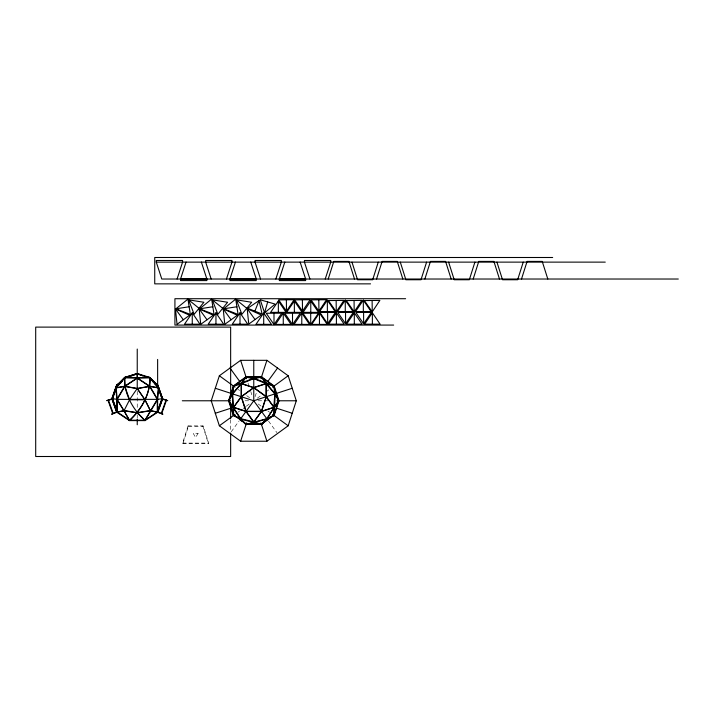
<?xml version="1.0" encoding="UTF-8"?>
<svg xmlns="http://www.w3.org/2000/svg" width="714" height="714" viewBox="0 0 714 714"><rect width="100%" height="100%" fill="white"/><g stroke="black" fill="none" stroke-linecap="round" stroke-linejoin="round"><path stroke-width="0.54" stroke-dasharray="3.57 2.68" d="M183.061 443.091L188.505 425.883M255.112 396.627L256.799 391.442M231.282 431.72L239.029 421.055M237.887 412.308L240.493 410.416M243.179 408.462L245.83 406.543M246.303 406.195L250.239 403.339M257.299 398.207L260.824 395.645M266.126 391.799L268.767 389.871M245.045 400.777L249.409 400.777M258.129 400.777L263.582 400.777M264.671 400.777L267.946 400.777M188.38 426.303L202.901 426.303M182.623 443.091L208.658 443.091M237.887 389.237L239.654 390.513M246.714 395.645L250.239 398.207M258.182 403.981L261.708 406.543M267.884 411.032L269.651 412.308M268.509 421.055L276.898 432.613M247.999 383.025L248.668 385.087M250.739 391.442L252.417 396.627M202.767 425.883L208.22 443.091M230.649 419.689L230.649 431.961M137.24 391.352L137.24 409.167M137.24 414.727L137.24 418.074M188.077 425.883L182.498 443.501L208.783 443.501L203.204 425.883L188.077 425.883M198.108 433.264L195.636 437.548L193.173 433.264L198.108 433.264"/><path stroke-width="1.07" d="M157.972 387.095L157.285 385.399L149.619 377.822L137.24 373.957L124.87 377.822L117.203 385.399L112.473 398.689L117.203 412.005L129.582 420.216L144.906 420.216L157.276 399.367L162.453 398.698L157.633 385.167L149.851 377.465L137.24 373.52L124.638 377.465L116.846 385.167L115.802 387.756L116.846 399.367L116.846 412.237L129.448 420.6L145.031 420.6L157.633 412.237L162.64 398.635L157.821 385.096L154.938 383.373M121.353 382.177L116.659 385.096L111.848 398.635L117.203 399.34L117.212 412.005L124.218 410.568L137.222 412.647L150.261 410.568L157.276 412.005L162.016 398.698L158.312 387.943L149.637 377.84L124.87 377.822L116.177 387.943L117.203 399.34L124.843 386.452L137.24 378.241L137.24 373.52L124.638 377.456L115.802 387.756L112.036 398.698L116.846 412.237L123.995 410.773L137.24 412.897L150.493 410.773L157.633 412.237L157.633 399.367L158.678 387.756L149.851 377.465L146.959 377.063M124.638 377.465C123.79 393.878 133.17 409.809 145.031 420.6L157.633 399.367L149.851 386.238L137.24 377.867L124.638 377.465L127.529 377.063M124.843 377.84L124.843 386.452L129.6 399.742L123.995 410.773L129.448 420.6C141.31 409.8 150.699 393.878 149.851 377.465L137.24 377.867L124.638 386.238L115.802 387.756M149.637 377.84C150.449 393.958 141.256 409.631 129.582 420.216L117.212 399.367M260.583 424.428L240.52 419.011L233.371 415.593L232.327 393.807L233.371 385.953L245.982 376.796L261.556 376.796L274.167 385.953L278.978 400.777L274.167 415.593L267.018 419.011L246.955 424.428M233.371 415.593L228.56 400.777L233.371 385.953L253.765 378.233L261.556 376.796L266.376 383.427L266.376 396.681L261.556 411.496L253.765 422.215L245.982 411.496L241.162 396.681L241.162 383.427L245.982 376.796L253.765 378.233L274.167 385.953L275.202 393.807L274.167 415.593M235.504 416.619L233.737 415.334L228.998 400.768L233.728 386.22L246.116 377.215L253.765 378.625L266.143 383.721L274.836 393.932L278.54 400.768L266.786 418.69L261.431 424.33L253.782 421.84L246.107 411.318L241.394 396.752L241.377 383.739L253.765 378.625L261.413 377.215L273.81 386.22L278.54 400.768L273.801 415.334L272.034 416.619M253.765 387.738L241.394 383.721L246.125 377.215L261.413 377.215L266.143 383.721L253.765 387.738L241.394 396.752L233.728 407.266L246.107 411.318L261.413 411.3L273.801 407.301L274.836 393.932L273.81 386.22L266.161 383.739L266.161 396.743L261.413 411.3L253.782 421.84L240.752 418.69L233.737 415.334L232.702 393.932L233.728 386.22L241.377 383.739L232.702 393.932L228.998 400.768L240.752 418.69L246.107 424.33L266.786 418.69L273.801 415.334L273.801 407.301L266.161 396.743L253.765 387.764L253.765 378.233M137.258 412.647L144.906 420.216L157.276 412.005L157.276 399.367L158.312 387.943L149.637 386.452L137.24 388.63L124.87 386.452L116.177 387.943M264.537 312.857L275.14 304.093L260.262 299.782L264.537 312.857L267.696 301.942M328.217 279.022L333.804 261.404L348.923 261.404L354.51 279.022M378.259 262.127L372.681 279.745L357.553 279.745L351.975 262.127M376.546 279.022L382.124 261.404L397.252 261.404L402.83 279.022M426.588 262.127L421.001 279.745L405.873 279.745L400.295 262.127M424.866 279.022L430.444 261.404L445.572 261.404L451.159 279.022M474.908 262.127L469.33 279.745L454.202 279.745L448.624 262.127M473.195 279.022L478.773 261.404L493.901 261.404L499.479 279.022M523.228 262.127L517.65 279.745L502.522 279.745L496.944 262.127M521.515 279.022L527.093 261.404L542.221 261.404L547.808 279.022M177.081 279.022L182.57 262.127L182.57 260.476L156.286 260.476L156.286 262.127L161.783 279.022L678.3 279.022M201.357 262.047L206.855 278.942L206.855 280.584L180.562 280.584L180.562 278.942L186.059 262.047M226.463 279.022L231.961 262.127L231.961 260.476L205.668 260.476L205.668 262.127L211.165 279.022M250.739 262.047L256.237 278.942L256.237 280.584L229.944 280.584L229.944 278.942L235.441 262.047M219.359 375.769L211.237 400.777L219.359 425.776L240.627 441.225L266.911 441.225L288.179 425.776L296.301 400.777L288.179 375.769L266.911 360.32L240.627 360.32L219.359 375.769L235.013 387.14M275.845 279.022L281.343 262.127L281.343 260.476L255.05 260.476L255.05 262.127L260.548 279.022M300.121 262.047L305.619 278.942L305.619 280.584L279.335 280.584L279.335 278.942L284.824 262.047M240.627 441.225L246.607 422.822M260.931 378.723L266.911 360.32M325.227 279.022L330.725 262.127L330.725 260.476L304.432 260.476L304.432 262.127L309.93 279.022M112.473 398.698L117.203 385.408L120.737 383.052M157.276 399.367L149.637 386.452L137.24 378.241M157.803 412.362L162.631 398.831M161.221 413.584L166.05 400.054M161.685 413.745L166.505 400.215M254.88 311.152L259.057 300.576L262.083 313.999L247.678 308.305L259.057 300.576M261.556 424.75L267.018 419.011L274.167 407.399L266.376 396.681L253.765 387.523L241.162 383.427L232.327 393.807L228.56 400.777L240.52 419.011L245.982 424.75M123.995 410.773L116.846 399.367L124.638 386.238L137.24 388.452L149.851 386.238L158.678 387.756L149.851 377.465L149.851 386.238M162.453 398.698L157.749 384.998L153.242 382.008M286.493 311.17L294.114 299.719L278.63 299.88L286.493 311.17L286.376 299.8M302.504 311.17L310.126 299.719L294.632 299.88L302.504 311.17L302.379 299.8M318.926 311.17L326.539 299.719L311.054 299.88L318.926 311.17L318.801 299.8M336.276 311.866L343.898 300.407L328.413 300.576L336.276 311.866L336.151 300.496M354.189 311.866L361.811 300.407L346.326 300.576L354.189 311.866L354.064 300.496M372.244 311.866L379.866 300.407L364.372 300.576L372.244 311.866L372.119 300.496M274.024 324.602L281.727 313.205L266.242 313.259L274.024 324.602L273.98 313.232M292.535 324.602L300.246 313.205L284.752 313.259L292.535 324.602L292.499 313.232M310.724 324.602L318.435 313.205L302.941 313.259L310.724 324.602L310.688 313.232M327.672 323.772L335.375 312.375L319.881 312.429L327.672 323.772L327.628 312.402M345.585 323.772L353.287 312.375L337.793 312.429L345.585 323.772L345.54 312.402M363.631 323.772L371.342 312.375L355.849 312.429L363.631 323.772L363.596 312.402M192.253 312.839L184.507 324.201L200 324.201L192.253 312.839L192.253 324.201M215.949 312.839L208.202 324.201L223.696 324.201L215.949 312.839L215.949 324.201M240.002 312.839L232.264 324.201L247.749 324.201L240.002 312.839L240.002 324.201M263.707 312.982L255.96 324.343L271.445 324.343L263.707 312.982L263.707 324.343M278.353 300.996L270.606 312.366L286.1 312.366L278.353 300.996L278.353 312.366M283.262 313.027L275.515 324.397L291.009 324.397L283.262 313.027L283.262 324.397M294.364 300.996L286.617 312.366L302.102 312.366L294.364 300.996L294.364 312.366M301.781 313.027L294.034 324.397L309.519 324.397L301.781 313.027L301.781 324.397M310.777 300.996L303.039 312.366L318.524 312.366L310.777 300.996L310.777 312.366M327.36 300.166L319.622 311.527L335.107 311.527L327.36 300.166L327.36 311.527M319.461 313.027L311.715 324.397L327.199 324.397L319.461 313.027L319.461 324.397M336.401 312.794L328.654 324.165L344.148 324.165L336.401 312.794L336.401 324.165M345.273 300.166L337.535 311.527L353.019 311.527L345.273 300.166L345.273 311.527M354.314 312.794L346.567 324.165L362.06 324.165L354.314 312.794L354.314 324.165M363.328 300.166L355.581 311.527L371.075 311.527L363.328 300.166L363.328 311.527M372.369 312.794L364.622 324.165L380.107 324.165L372.369 312.794L372.369 324.165M241.162 396.681L233.38 407.399L245.982 411.496L261.556 411.496L274.167 407.399L278.978 400.777L275.202 393.807L266.376 383.427L253.765 387.523L241.162 396.681L253.765 400.777L275.202 393.807M240.52 419.011L253.765 400.777L253.765 387.523M267.857 381.374L277.55 368.049M175.885 308.814L187.952 299.104L190.326 314.419L175.885 308.814L189.139 306.761M199.581 308.814L211.656 299.104L214.022 314.419L199.581 308.814L212.834 306.761M223.634 308.814L235.709 299.104L238.074 314.419L223.634 308.814L236.896 306.761M219.359 425.776L235.013 414.406M272.525 387.14L288.179 375.769M273.569 415.155L261.333 424.054L246.205 424.054L233.969 415.155M263.198 423.045L261.431 424.33L246.107 424.33L244.34 423.045M264.965 421.76L270.267 417.904M122.139 381.41L116.739 384.998L112.036 398.698L116.873 412.299M131.403 375.983L137.24 373.52L143.086 375.983M112 399.224L106.734 400.661L112.437 398.626L117.257 412.156L111.562 414.191L116.543 411.978M215.298 413.272L230.97 408.185M276.568 393.36L292.24 388.273M157.633 399.367L116.846 399.367M552.672 257.495L154.733 257.495L154.733 283.86L370.539 283.86M156.286 262.127L605.258 262.127M180.562 278.942L206.855 278.942M229.944 278.942L256.237 278.942M279.335 278.942L305.619 278.942M405.614 298.711L174.921 298.711L174.921 325.075L393.655 325.075M145.031 399.778L129.457 399.778L137.24 388.452L145.031 399.778L150.493 410.773M182.311 400.777L230.577 400.777M276.961 400.777L296.301 400.777M236.361 299.844L251.658 302.263L241.912 314.303L236.361 299.844L246.785 308.287M212.299 299.844L227.596 302.263L217.859 314.303L212.299 299.844L222.723 308.287M188.603 299.844L203.901 302.263L194.154 314.303L188.603 299.844L199.028 308.287M241.368 396.743L232.327 393.807M215.298 388.273L230.97 393.36M276.568 408.185L292.24 413.272M162.489 399.224L167.745 400.661L162.051 398.626L157.232 412.156L162.926 414.191L157.937 411.978M247.178 308.689L261.315 315.017L248.767 324.094L247.178 308.689L255.041 319.551M223.205 308.912L237.343 315.231L224.794 324.317L223.205 308.912L231.068 319.774M199.152 308.912L213.29 315.231L200.741 324.317L199.152 308.912L207.015 319.774M175.457 308.912L189.594 315.231L177.045 324.317L175.457 308.912L183.32 319.774M154.635 383.641L157.285 385.408L162.016 398.698M272.525 414.406L288.179 425.776M239.922 419.832L241.689 421.117M229.988 368.049L239.672 381.374M253.765 400.777L267.018 419.011M150.261 410.568L144.906 399.769L137.24 388.63L137.24 377.867M111.857 398.831L116.685 412.362M108.439 400.054L113.267 413.584M107.975 400.215L112.803 413.745M240.627 360.32L246.607 378.723M260.931 422.822L266.911 441.225M266.376 383.427L266.376 396.681M253.765 360.32L253.765 376.796M230.649 397.386L230.649 327.11L35.7 327.11L35.7 456.505L230.649 456.505L230.649 433.077M230.649 404.079L230.649 418.574M157.633 359.428L157.633 385.167M137.24 349.057L137.24 377.992M137.24 419.18L137.24 424.75"/></g></svg>
